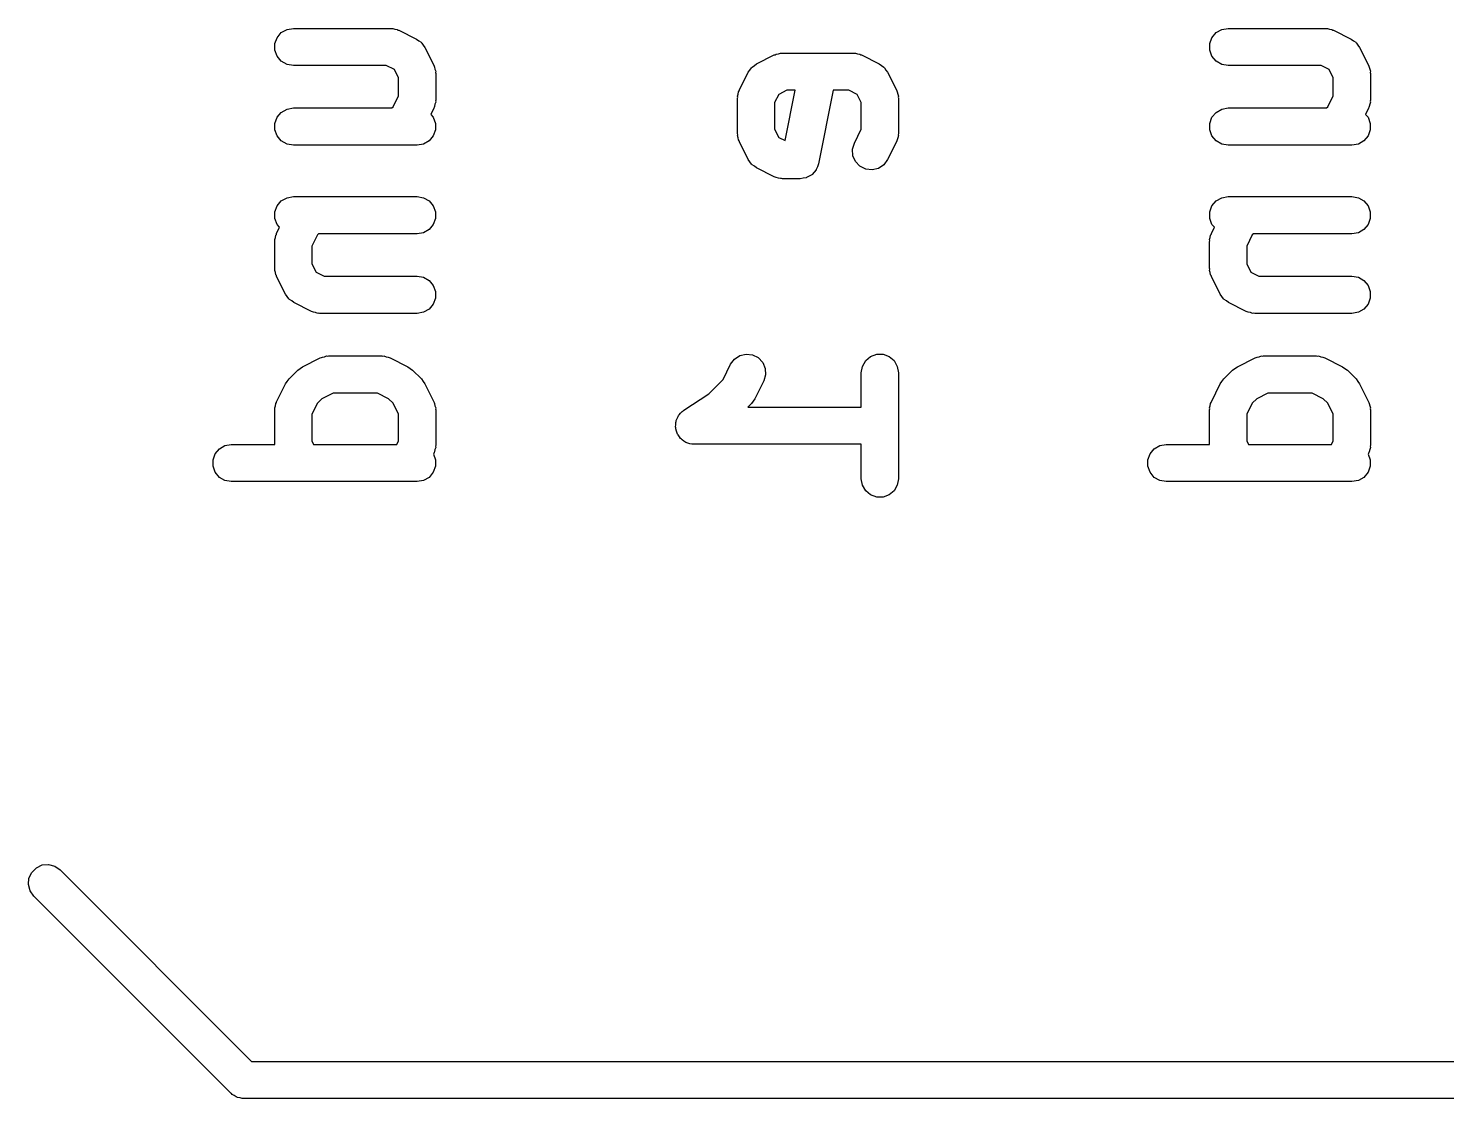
# Model space of a CAD drawing. Extents: x 91.3 to 189.8, y -113.5 to -60.4.
# Drawn here: x 137.61 to 145.24, y -112.92 to -107.16 of the extents above; entities that cross this region are included whole.
import ezdxf

# ---------------------------------------------------------------- set-up
doc = ezdxf.new("R2010")
doc.units = 0
doc.header["$MEASUREMENT"] = 0
doc.layers.add('BLACK', color=7, linetype='CONTINUOUS')

msp = doc.modelspace()

# ---------------------------------------------------------------- linework, layer by layer
at = {"layer": 'Black'}
for p, q in [((138.937, -107.245), (138.949, -107.213)), ((138.949, -107.213), (138.971, -107.186)), ((138.971, -107.186), (139.002, -107.169)), ((139.002, -107.169), (139.036, -107.163)), ((139.036, -107.163), (139.56, -107.163)), ((139.56, -107.163), (139.565, -107.164)), ((139.565, -107.164), (139.571, -107.164)), ((139.571, -107.164), (139.582, -107.167)), ((139.582, -107.167), (139.594, -107.169)), ((139.594, -107.169), (139.599, -107.172)), ((139.599, -107.172), (139.604, -107.173)), ((139.604, -107.173), (139.699, -107.221)), ((139.699, -107.221), (139.711, -107.23)), ((143.967, -107.245), (143.979, -107.213)), ((143.979, -107.213), (144.001, -107.186)), ((144.001, -107.186), (144.032, -107.169)), ((144.032, -107.169), (144.066, -107.163)), ((144.066, -107.163), (144.59, -107.163)), ((144.59, -107.163), (144.595, -107.164)), ((144.595, -107.164), (144.601, -107.164)), ((144.601, -107.164), (144.612, -107.167)), ((144.612, -107.167), (144.624, -107.169)), ((144.624, -107.169), (144.629, -107.172)), ((144.629, -107.172), (144.634, -107.173)), ((144.634, -107.173), (144.729, -107.221)), ((144.729, -107.221), (144.741, -107.23)), ((138.937, -107.28), (138.937, -107.245)), ((138.949, -107.313), (138.937, -107.28)), ((139.711, -107.23), (139.724, -107.238)), ((139.724, -107.238), (139.725, -107.24)), ((139.725, -107.24), (139.727, -107.242)), ((139.727, -107.242), (139.735, -107.254)), ((139.735, -107.254), (139.744, -107.266)), ((139.744, -107.266), (139.792, -107.361)), ((141.624, -107.306), (141.629, -107.305)), ((141.629, -107.305), (141.634, -107.302)), ((141.634, -107.302), (141.646, -107.3)), ((141.646, -107.3), (141.657, -107.296)), ((141.657, -107.296), (141.663, -107.297)), ((141.663, -107.297), (141.669, -107.296)), ((141.669, -107.296), (142.05, -107.296)), ((142.05, -107.296), (142.055, -107.297)), ((142.055, -107.297), (142.061, -107.296)), ((142.061, -107.296), (142.072, -107.3)), ((142.072, -107.3), (142.084, -107.302)), ((142.084, -107.302), (142.089, -107.305)), ((142.089, -107.305), (142.094, -107.306)), ((143.967, -107.28), (143.967, -107.245)), ((143.979, -107.313), (143.967, -107.28)), ((144.741, -107.23), (144.754, -107.238)), ((144.754, -107.238), (144.755, -107.24)), ((144.755, -107.24), (144.757, -107.242)), ((144.757, -107.242), (144.765, -107.254)), ((144.765, -107.254), (144.774, -107.266)), ((144.774, -107.266), (144.822, -107.361)), ((138.971, -107.339), (138.949, -107.313)), ((139.002, -107.357), (138.971, -107.339)), ((139.036, -107.363), (139.002, -107.357)), ((139.536, -107.363), (139.036, -107.363)), ((139.58, -107.385), (139.536, -107.363)), ((139.792, -107.361), (139.793, -107.367)), ((139.793, -107.367), (139.796, -107.372)), ((139.796, -107.372), (139.798, -107.383)), ((141.493, -107.387), (141.501, -107.375)), ((141.501, -107.375), (141.503, -107.373)), ((141.503, -107.373), (141.505, -107.371)), ((141.505, -107.371), (141.517, -107.363)), ((141.517, -107.363), (141.529, -107.354)), ((141.529, -107.354), (141.624, -107.306)), ((142.094, -107.306), (142.189, -107.354)), ((142.189, -107.354), (142.201, -107.363)), ((142.201, -107.363), (142.214, -107.371)), ((142.214, -107.371), (142.215, -107.373)), ((142.215, -107.373), (142.217, -107.375)), ((142.217, -107.375), (142.225, -107.387)), ((144.001, -107.339), (143.979, -107.313)), ((144.032, -107.357), (144.001, -107.339)), ((144.066, -107.363), (144.032, -107.357)), ((144.566, -107.363), (144.066, -107.363)), ((144.61, -107.385), (144.566, -107.363)), ((144.822, -107.361), (144.823, -107.367)), ((144.823, -107.367), (144.826, -107.372)), ((144.826, -107.372), (144.828, -107.383)), ((139.602, -107.429), (139.58, -107.385)), ((139.602, -107.525), (139.602, -107.429)), ((139.798, -107.383), (139.802, -107.394)), ((139.802, -107.394), (139.801, -107.4)), ((139.801, -107.4), (139.802, -107.406)), ((139.802, -107.406), (139.802, -107.549)), ((141.436, -107.494), (141.484, -107.399)), ((141.484, -107.399), (141.493, -107.387)), ((142.225, -107.387), (142.234, -107.399)), ((142.234, -107.399), (142.282, -107.494)), ((144.632, -107.429), (144.61, -107.385)), ((144.632, -107.525), (144.632, -107.429)), ((144.828, -107.383), (144.832, -107.394)), ((144.832, -107.394), (144.831, -107.4)), ((144.831, -107.4), (144.832, -107.406)), ((144.832, -107.406), (144.832, -107.549)), ((139.573, -107.585), (139.602, -107.525)), ((141.426, -107.527), (141.43, -107.516)), ((141.427, -107.533), (141.426, -107.527)), ((141.426, -107.539), (141.427, -107.533)), ((141.43, -107.516), (141.432, -107.504)), ((141.432, -107.504), (141.435, -107.499)), ((141.435, -107.499), (141.436, -107.494)), ((141.648, -107.518), (141.626, -107.562)), ((141.692, -107.496), (141.648, -107.518)), ((141.683, -107.767), (141.737, -107.496)), ((141.737, -107.496), (141.692, -107.496)), ((141.941, -107.496), (141.862, -107.892)), ((142.026, -107.496), (141.941, -107.496)), ((142.07, -107.518), (142.026, -107.496)), ((142.092, -107.562), (142.07, -107.518)), ((142.282, -107.494), (142.283, -107.499)), ((142.283, -107.499), (142.286, -107.504)), ((142.286, -107.504), (142.288, -107.516)), ((142.288, -107.516), (142.292, -107.527)), ((142.292, -107.527), (142.291, -107.533)), ((142.291, -107.533), (142.292, -107.539)), ((144.603, -107.585), (144.632, -107.525)), ((138.971, -107.615), (139.002, -107.597)), ((139.002, -107.597), (139.036, -107.591)), ((139.036, -107.591), (139.566, -107.591)), ((139.566, -107.591), (139.573, -107.585)), ((139.792, -107.593), (139.776, -107.626)), ((139.793, -107.588), (139.792, -107.593)), ((139.796, -107.583), (139.793, -107.588)), ((139.798, -107.571), (139.796, -107.583)), ((139.802, -107.56), (139.798, -107.571)), ((139.802, -107.549), (139.801, -107.554)), ((139.801, -107.554), (139.802, -107.56)), ((141.426, -107.729), (141.426, -107.539)), ((141.626, -107.562), (141.626, -107.705)), ((142.092, -107.705), (142.092, -107.562)), ((142.292, -107.539), (142.292, -107.729)), ((144.001, -107.615), (144.032, -107.597)), ((144.032, -107.597), (144.066, -107.591)), ((144.066, -107.591), (144.596, -107.591)), ((144.596, -107.591), (144.603, -107.585)), ((144.822, -107.593), (144.806, -107.626)), ((144.823, -107.588), (144.822, -107.593)), ((144.826, -107.583), (144.823, -107.588)), ((144.828, -107.571), (144.826, -107.583)), ((144.832, -107.56), (144.828, -107.571)), ((144.832, -107.549), (144.831, -107.554)), ((144.831, -107.554), (144.832, -107.56)), ((138.937, -107.674), (138.949, -107.641)), ((138.937, -107.709), (138.937, -107.674)), ((138.949, -107.641), (138.971, -107.615)), ((139.776, -107.626), (139.789, -107.641)), ((139.789, -107.641), (139.801, -107.674)), ((139.801, -107.674), (139.801, -107.709)), ((143.967, -107.674), (143.979, -107.641)), ((143.967, -107.709), (143.967, -107.674)), ((143.979, -107.641), (144.001, -107.615)), ((144.806, -107.626), (144.819, -107.641)), ((144.819, -107.641), (144.831, -107.674)), ((144.831, -107.674), (144.831, -107.709)), ((138.949, -107.741), (138.937, -107.709)), ((138.971, -107.768), (138.949, -107.741)), ((139.789, -107.741), (139.767, -107.768)), ((139.801, -107.709), (139.789, -107.741)), ((141.427, -107.735), (141.426, -107.729)), ((141.426, -107.74), (141.427, -107.735)), ((141.43, -107.752), (141.426, -107.74)), ((141.432, -107.763), (141.43, -107.752)), ((141.435, -107.768), (141.432, -107.763)), ((141.626, -107.705), (141.648, -107.75)), ((141.648, -107.75), (141.683, -107.767)), ((142.055, -107.78), (142.092, -107.705)), ((142.286, -107.763), (142.283, -107.768)), ((142.288, -107.752), (142.286, -107.763)), ((142.292, -107.74), (142.288, -107.752)), ((142.292, -107.729), (142.291, -107.735)), ((142.291, -107.735), (142.292, -107.74)), ((143.979, -107.741), (143.967, -107.709)), ((144.001, -107.768), (143.979, -107.741)), ((144.819, -107.741), (144.797, -107.768)), ((144.831, -107.709), (144.819, -107.741)), ((139.002, -107.785), (138.971, -107.768)), ((139.036, -107.791), (139.002, -107.785)), ((139.702, -107.791), (139.036, -107.791)), ((139.737, -107.785), (139.702, -107.791)), ((139.767, -107.768), (139.737, -107.785)), ((141.436, -107.774), (141.435, -107.768)), ((141.484, -107.869), (141.436, -107.774)), ((142.045, -107.813), (142.055, -107.78)), ((142.047, -107.848), (142.045, -107.813)), ((142.282, -107.774), (142.234, -107.869)), ((142.283, -107.768), (142.282, -107.774)), ((144.032, -107.785), (144.001, -107.768)), ((144.066, -107.791), (144.032, -107.785)), ((144.732, -107.791), (144.066, -107.791)), ((144.767, -107.785), (144.732, -107.791)), ((144.797, -107.768), (144.767, -107.785)), ((141.493, -107.881), (141.484, -107.869)), ((141.501, -107.893), (141.493, -107.881)), ((141.503, -107.895), (141.501, -107.893)), ((141.505, -107.897), (141.503, -107.895)), ((141.517, -107.905), (141.505, -107.897)), ((141.529, -107.914), (141.517, -107.905)), ((141.624, -107.961), (141.529, -107.914)), ((141.856, -107.907), (141.85, -107.922)), ((141.862, -107.892), (141.856, -107.907)), ((142.061, -107.879), (142.047, -107.848)), ((142.085, -107.905), (142.061, -107.879)), ((142.116, -107.92), (142.085, -107.905)), ((142.185, -107.916), (142.151, -107.924)), ((142.214, -107.897), (142.185, -107.916)), ((142.234, -107.869), (142.214, -107.897)), ((141.629, -107.963), (141.624, -107.961)), ((141.634, -107.966), (141.629, -107.963)), ((141.646, -107.968), (141.634, -107.966)), ((141.657, -107.971), (141.646, -107.968)), ((141.663, -107.971), (141.657, -107.971)), ((141.669, -107.972), (141.663, -107.971)), ((141.764, -107.972), (141.669, -107.972)), ((141.78, -107.969), (141.764, -107.972)), ((141.796, -107.967), (141.78, -107.969)), ((141.797, -107.966), (141.796, -107.967)), ((141.798, -107.966), (141.797, -107.966)), ((141.812, -107.958), (141.798, -107.966)), ((141.826, -107.95), (141.812, -107.958)), ((141.827, -107.949), (141.826, -107.95)), ((141.828, -107.949), (141.827, -107.949)), ((141.839, -107.936), (141.828, -107.949)), ((141.849, -107.924), (141.839, -107.936)), ((141.85, -107.923), (141.849, -107.924)), ((141.85, -107.922), (141.85, -107.923)), ((142.151, -107.924), (142.116, -107.92)), ((139.002, -108.074), (139.036, -108.068)), ((139.036, -108.068), (139.702, -108.068)), ((139.702, -108.068), (139.737, -108.074)), ((144.032, -108.074), (144.066, -108.068)), ((144.066, -108.068), (144.732, -108.068)), ((144.732, -108.068), (144.767, -108.074)), ((138.937, -108.15), (138.949, -108.118)), ((138.949, -108.118), (138.971, -108.091)), ((138.971, -108.091), (139.002, -108.074)), ((139.737, -108.074), (139.767, -108.091)), ((139.767, -108.091), (139.789, -108.118)), ((139.789, -108.118), (139.801, -108.15)), ((143.967, -108.15), (143.979, -108.118)), ((143.979, -108.118), (144.001, -108.091)), ((144.001, -108.091), (144.032, -108.074)), ((144.767, -108.074), (144.797, -108.091)), ((144.797, -108.091), (144.819, -108.118)), ((144.819, -108.118), (144.831, -108.15)), ((138.937, -108.185), (138.937, -108.15)), ((138.949, -108.218), (138.937, -108.185)), ((138.962, -108.233), (138.949, -108.218)), ((139.789, -108.218), (139.767, -108.244)), ((139.801, -108.185), (139.789, -108.218)), ((139.801, -108.15), (139.801, -108.185)), ((143.967, -108.185), (143.967, -108.15)), ((143.979, -108.218), (143.967, -108.185)), ((143.992, -108.233), (143.979, -108.218)), ((144.819, -108.218), (144.797, -108.244)), ((144.831, -108.185), (144.819, -108.218)), ((144.831, -108.15), (144.831, -108.185)), ((138.936, -108.299), (138.94, -108.288)), ((138.94, -108.288), (138.942, -108.276)), ((138.942, -108.276), (138.945, -108.271)), ((138.945, -108.271), (138.946, -108.266)), ((138.946, -108.266), (138.962, -108.233)), ((139.166, -108.274), (139.136, -108.334)), ((139.172, -108.268), (139.166, -108.274)), ((139.702, -108.268), (139.172, -108.268)), ((139.737, -108.262), (139.702, -108.268)), ((139.767, -108.244), (139.737, -108.262)), ((143.966, -108.299), (143.97, -108.288)), ((143.97, -108.288), (143.972, -108.276)), ((143.972, -108.276), (143.975, -108.271)), ((143.975, -108.271), (143.976, -108.266)), ((143.976, -108.266), (143.992, -108.233)), ((144.196, -108.274), (144.166, -108.334)), ((144.202, -108.268), (144.196, -108.274)), ((144.732, -108.268), (144.202, -108.268)), ((144.767, -108.262), (144.732, -108.268)), ((144.797, -108.244), (144.767, -108.262)), ((138.937, -108.305), (138.936, -108.299)), ((138.936, -108.31), (138.937, -108.305)), ((138.936, -108.453), (138.936, -108.31)), ((139.136, -108.334), (139.136, -108.43)), ((143.967, -108.305), (143.966, -108.299)), ((143.966, -108.31), (143.967, -108.305)), ((143.966, -108.453), (143.966, -108.31)), ((144.166, -108.334), (144.166, -108.43)), ((139.136, -108.43), (139.158, -108.474)), ((144.166, -108.43), (144.188, -108.474)), ((138.937, -108.459), (138.936, -108.453)), ((138.936, -108.465), (138.937, -108.459)), ((138.94, -108.476), (138.936, -108.465)), ((138.942, -108.488), (138.94, -108.476)), ((138.945, -108.493), (138.942, -108.488)), ((138.946, -108.498), (138.945, -108.493)), ((138.994, -108.593), (138.946, -108.498)), ((139.158, -108.474), (139.202, -108.496)), ((139.202, -108.496), (139.702, -108.496)), ((139.702, -108.496), (139.737, -108.502)), ((139.737, -108.502), (139.767, -108.52)), ((139.767, -108.52), (139.789, -108.546)), ((143.967, -108.459), (143.966, -108.453)), ((143.966, -108.465), (143.967, -108.459)), ((143.97, -108.476), (143.966, -108.465)), ((143.972, -108.488), (143.97, -108.476)), ((143.975, -108.493), (143.972, -108.488)), ((143.976, -108.498), (143.975, -108.493)), ((144.024, -108.593), (143.976, -108.498)), ((144.188, -108.474), (144.232, -108.496)), ((144.232, -108.496), (144.732, -108.496)), ((144.732, -108.496), (144.767, -108.502)), ((144.767, -108.502), (144.797, -108.52)), ((144.797, -108.52), (144.819, -108.546)), ((139.003, -108.605), (138.994, -108.593)), ((139.789, -108.546), (139.801, -108.579)), ((139.801, -108.579), (139.801, -108.614)), ((144.033, -108.605), (144.024, -108.593)), ((144.819, -108.546), (144.831, -108.579)), ((144.831, -108.579), (144.831, -108.614)), ((139.011, -108.617), (139.003, -108.605)), ((139.013, -108.619), (139.011, -108.617)), ((139.015, -108.621), (139.013, -108.619)), ((139.027, -108.629), (139.015, -108.621)), ((139.039, -108.638), (139.027, -108.629)), ((139.134, -108.686), (139.039, -108.638)), ((139.767, -108.673), (139.737, -108.69)), ((139.789, -108.646), (139.767, -108.673)), ((139.801, -108.614), (139.789, -108.646)), ((144.041, -108.617), (144.033, -108.605)), ((144.043, -108.619), (144.041, -108.617)), ((144.045, -108.621), (144.043, -108.619)), ((144.057, -108.629), (144.045, -108.621)), ((144.069, -108.638), (144.057, -108.629)), ((144.164, -108.686), (144.069, -108.638)), ((144.797, -108.673), (144.767, -108.69)), ((144.819, -108.646), (144.797, -108.673)), ((144.831, -108.614), (144.819, -108.646)), ((139.139, -108.687), (139.134, -108.686)), ((139.144, -108.69), (139.139, -108.687)), ((139.156, -108.692), (139.144, -108.69)), ((139.167, -108.696), (139.156, -108.692)), ((139.173, -108.695), (139.167, -108.696)), ((139.179, -108.696), (139.173, -108.695)), ((139.702, -108.696), (139.179, -108.696)), ((139.737, -108.69), (139.702, -108.696)), ((144.169, -108.687), (144.164, -108.686)), ((144.174, -108.69), (144.169, -108.687)), ((144.186, -108.692), (144.174, -108.69)), ((144.197, -108.696), (144.186, -108.692)), ((144.203, -108.695), (144.197, -108.696)), ((144.209, -108.696), (144.203, -108.695)), ((144.732, -108.696), (144.209, -108.696)), ((144.767, -108.69), (144.732, -108.696)), ((139.073, -108.992), (139.086, -108.983)), ((139.086, -108.983), (139.181, -108.935)), ((139.181, -108.935), (139.187, -108.934)), ((139.187, -108.934), (139.192, -108.931)), ((139.192, -108.931), (139.204, -108.929)), ((139.204, -108.929), (139.215, -108.925)), ((139.215, -108.925), (139.221, -108.926)), ((139.221, -108.926), (139.226, -108.925)), ((139.226, -108.925), (139.512, -108.925)), ((139.512, -108.925), (139.518, -108.926)), ((139.518, -108.926), (139.523, -108.925)), ((139.523, -108.925), (139.535, -108.929)), ((139.535, -108.929), (139.546, -108.931)), ((139.546, -108.931), (139.551, -108.934)), ((139.551, -108.934), (139.557, -108.935)), ((139.557, -108.935), (139.652, -108.983)), ((139.652, -108.983), (139.665, -108.992)), ((141.348, -109.051), (141.389, -108.97)), ((141.389, -108.97), (141.409, -108.942)), ((141.409, -108.942), (141.438, -108.923)), ((141.438, -108.923), (141.472, -108.915)), ((141.472, -108.915), (141.507, -108.919)), ((141.507, -108.919), (141.538, -108.934)), ((141.538, -108.934), (141.562, -108.96)), ((141.562, -108.96), (141.575, -108.992)), ((142.092, -109.015), (142.098, -108.981)), ((142.098, -108.981), (142.116, -108.95)), ((142.116, -108.95), (142.142, -108.928)), ((142.142, -108.928), (142.175, -108.916)), ((142.175, -108.916), (142.21, -108.916)), ((142.21, -108.916), (142.242, -108.928)), ((142.242, -108.928), (142.269, -108.95)), ((142.269, -108.95), (142.286, -108.981)), ((142.286, -108.981), (142.292, -109.015)), ((144.103, -108.992), (144.116, -108.983)), ((144.116, -108.983), (144.211, -108.935)), ((144.211, -108.935), (144.217, -108.934)), ((144.217, -108.934), (144.222, -108.931)), ((144.222, -108.931), (144.234, -108.929)), ((144.234, -108.929), (144.245, -108.925)), ((144.245, -108.925), (144.251, -108.926)), ((144.251, -108.926), (144.256, -108.925)), ((144.256, -108.925), (144.542, -108.925)), ((144.542, -108.925), (144.548, -108.926)), ((144.548, -108.926), (144.553, -108.925)), ((144.553, -108.925), (144.565, -108.929)), ((144.565, -108.929), (144.576, -108.931)), ((144.576, -108.931), (144.581, -108.934)), ((144.581, -108.934), (144.587, -108.935)), ((144.587, -108.935), (144.682, -108.983)), ((144.682, -108.983), (144.695, -108.992)), ((139.003, -109.062), (139.013, -109.049)), ((139.013, -109.049), (139.06, -109.002)), ((139.06, -109.002), (139.073, -108.992)), ((139.665, -108.992), (139.678, -109.002)), ((139.678, -109.002), (139.725, -109.049)), ((139.725, -109.049), (139.735, -109.062)), ((141.272, -109.128), (141.348, -109.051)), ((141.568, -109.059), (141.52, -109.155)), ((141.577, -109.026), (141.568, -109.059)), ((141.575, -108.992), (141.577, -109.026)), ((142.092, -109.2), (142.092, -109.015)), ((142.292, -109.015), (142.292, -109.586)), ((144.033, -109.062), (144.043, -109.049)), ((144.043, -109.049), (144.09, -109.002)), ((144.09, -109.002), (144.103, -108.992)), ((144.695, -108.992), (144.708, -109.002)), ((144.708, -109.002), (144.755, -109.049)), ((144.755, -109.049), (144.765, -109.062)), ((138.946, -109.171), (138.994, -109.075)), ((138.994, -109.075), (139.003, -109.062)), ((139.25, -109.125), (139.19, -109.155)), ((139.488, -109.125), (139.25, -109.125)), ((139.548, -109.155), (139.488, -109.125)), ((139.735, -109.062), (139.744, -109.075)), ((139.744, -109.075), (139.792, -109.171)), ((141.137, -109.217), (141.272, -109.128)), ((143.976, -109.171), (144.024, -109.075)), ((144.024, -109.075), (144.033, -109.062)), ((144.28, -109.125), (144.22, -109.155)), ((144.518, -109.125), (144.28, -109.125)), ((144.578, -109.155), (144.518, -109.125)), ((144.765, -109.062), (144.774, -109.075)), ((144.774, -109.075), (144.822, -109.171)), ((138.936, -109.204), (138.94, -109.193)), ((138.937, -109.21), (138.936, -109.204)), ((138.936, -109.215), (138.937, -109.21)), ((138.94, -109.193), (138.942, -109.181)), ((138.942, -109.181), (138.945, -109.176)), ((138.945, -109.176), (138.946, -109.171)), ((139.166, -109.179), (139.136, -109.239)), ((139.19, -109.155), (139.166, -109.179)), ((139.573, -109.179), (139.548, -109.155)), ((139.602, -109.239), (139.573, -109.179)), ((139.792, -109.171), (139.793, -109.176)), ((139.793, -109.176), (139.796, -109.181)), ((139.796, -109.181), (139.798, -109.193)), ((139.798, -109.193), (139.802, -109.204)), ((139.802, -109.204), (139.801, -109.21)), ((139.801, -109.21), (139.802, -109.215)), ((141.501, -109.181), (141.481, -109.2)), ((141.481, -109.2), (142.092, -109.2)), ((141.51, -109.168), (141.501, -109.181)), ((141.52, -109.155), (141.51, -109.168)), ((143.966, -109.204), (143.97, -109.193)), ((143.967, -109.21), (143.966, -109.204)), ((143.966, -109.215), (143.967, -109.21)), ((143.97, -109.193), (143.972, -109.181)), ((143.972, -109.181), (143.975, -109.176)), ((143.975, -109.176), (143.976, -109.171)), ((144.196, -109.179), (144.166, -109.239)), ((144.22, -109.155), (144.196, -109.179)), ((144.603, -109.179), (144.578, -109.155)), ((144.632, -109.239), (144.603, -109.179)), ((144.822, -109.171), (144.823, -109.176)), ((144.823, -109.176), (144.826, -109.181)), ((144.826, -109.181), (144.828, -109.193)), ((144.828, -109.193), (144.832, -109.204)), ((144.832, -109.204), (144.831, -109.21)), ((144.831, -109.21), (144.832, -109.215)), ((138.936, -109.401), (138.936, -109.215)), ((139.136, -109.239), (139.136, -109.382)), ((139.602, -109.382), (139.602, -109.239)), ((139.802, -109.215), (139.802, -109.406)), ((141.094, -109.283), (141.096, -109.278)), ((141.094, -109.295), (141.094, -109.283)), ((141.096, -109.272), (141.102, -109.262)), ((141.096, -109.278), (141.096, -109.272)), ((141.102, -109.262), (141.106, -109.25)), ((141.106, -109.25), (141.109, -109.246)), ((141.109, -109.246), (141.112, -109.241)), ((141.112, -109.241), (141.12, -109.233)), ((141.12, -109.233), (141.128, -109.224)), ((141.128, -109.224), (141.133, -109.221)), ((141.133, -109.221), (141.137, -109.217)), ((143.966, -109.401), (143.966, -109.215)), ((144.166, -109.239), (144.166, -109.382)), ((144.632, -109.382), (144.632, -109.239)), ((144.832, -109.215), (144.832, -109.406)), ((141.093, -109.307), (141.094, -109.295)), ((141.094, -109.312), (141.093, -109.307)), ((141.094, -109.318), (141.094, -109.312)), ((141.098, -109.329), (141.094, -109.318)), ((141.101, -109.341), (141.098, -109.329)), ((141.104, -109.345), (141.101, -109.341)), ((141.106, -109.35), (141.104, -109.345)), ((141.113, -109.36), (141.106, -109.35)), ((141.12, -109.37), (141.113, -109.36)), ((138.616, -109.451), (138.638, -109.424)), ((138.638, -109.424), (138.668, -109.407)), ((138.668, -109.407), (138.702, -109.401)), ((138.702, -109.401), (138.936, -109.401)), ((139.136, -109.382), (139.145, -109.401)), ((139.145, -109.401), (139.593, -109.401)), ((139.593, -109.401), (139.602, -109.382)), ((139.796, -109.44), (139.793, -109.445)), ((139.798, -109.428), (139.796, -109.44)), ((139.802, -109.417), (139.798, -109.428)), ((139.802, -109.406), (139.801, -109.411)), ((139.801, -109.411), (139.802, -109.417)), ((141.125, -109.373), (141.12, -109.37)), ((141.128, -109.377), (141.125, -109.373)), ((141.138, -109.383), (141.128, -109.377)), ((141.148, -109.39), (141.138, -109.383)), ((141.153, -109.392), (141.148, -109.39)), ((141.158, -109.394), (141.153, -109.392)), ((141.17, -109.397), (141.158, -109.394)), ((141.181, -109.4), (141.17, -109.397)), ((141.187, -109.4), (141.181, -109.4)), ((141.192, -109.4), (141.187, -109.4)), ((142.092, -109.4), (141.192, -109.4)), ((142.092, -109.586), (142.092, -109.4)), ((143.646, -109.451), (143.668, -109.424)), ((143.668, -109.424), (143.698, -109.407)), ((143.698, -109.407), (143.732, -109.401)), ((143.732, -109.401), (143.966, -109.401)), ((144.166, -109.382), (144.175, -109.401)), ((144.175, -109.401), (144.623, -109.401)), ((144.623, -109.401), (144.632, -109.382)), ((144.826, -109.44), (144.823, -109.445)), ((144.828, -109.428), (144.826, -109.44)), ((144.832, -109.417), (144.828, -109.428)), ((144.832, -109.406), (144.831, -109.411)), ((144.831, -109.411), (144.832, -109.417)), ((138.604, -109.484), (138.616, -109.451)), ((138.604, -109.518), (138.604, -109.484)), ((138.616, -109.551), (138.604, -109.518)), ((139.801, -109.518), (139.789, -109.551)), ((139.792, -109.45), (139.79, -109.454)), ((139.79, -109.454), (139.801, -109.484)), ((139.793, -109.445), (139.792, -109.45)), ((139.801, -109.484), (139.801, -109.518)), ((143.634, -109.484), (143.646, -109.451)), ((143.634, -109.518), (143.634, -109.484)), ((143.646, -109.551), (143.634, -109.518)), ((144.831, -109.518), (144.819, -109.551)), ((144.822, -109.45), (144.82, -109.454)), ((144.82, -109.454), (144.831, -109.484)), ((144.823, -109.445), (144.822, -109.45)), ((144.831, -109.484), (144.831, -109.518)), ((138.638, -109.578), (138.616, -109.551)), ((138.668, -109.595), (138.638, -109.578)), ((138.702, -109.601), (138.668, -109.595)), ((139.737, -109.595), (139.702, -109.601)), ((139.767, -109.578), (139.737, -109.595)), ((139.789, -109.551), (139.767, -109.578)), ((142.098, -109.62), (142.092, -109.586)), ((142.292, -109.586), (142.286, -109.62)), ((143.668, -109.578), (143.646, -109.551)), ((143.698, -109.595), (143.668, -109.578)), ((143.732, -109.601), (143.698, -109.595)), ((144.767, -109.595), (144.732, -109.601)), ((144.797, -109.578), (144.767, -109.595)), ((144.819, -109.551), (144.797, -109.578)), ((139.702, -109.601), (138.702, -109.601)), ((142.116, -109.65), (142.098, -109.62)), ((142.142, -109.673), (142.116, -109.65)), ((142.269, -109.65), (142.242, -109.673)), ((142.286, -109.62), (142.269, -109.65)), ((144.732, -109.601), (143.732, -109.601)), ((142.175, -109.685), (142.142, -109.673)), ((142.21, -109.685), (142.175, -109.685)), ((142.242, -109.673), (142.21, -109.685)), ((137.613, -111.734), (137.628, -111.703)), ((137.628, -111.703), (137.653, -111.678)), ((137.653, -111.678), (137.684, -111.663)), ((137.684, -111.663), (137.719, -111.66)), ((137.719, -111.66), (137.752, -111.669)), ((137.752, -111.669), (137.781, -111.689)), ((137.781, -111.689), (138.811, -112.72)), ((137.61, -111.769), (137.613, -111.734)), ((137.619, -111.802), (137.61, -111.769)), ((137.639, -111.831), (137.619, -111.802)), ((138.699, -112.891), (137.639, -111.831)), ((138.811, -112.72), (148.62, -112.72)), ((138.703, -112.893), (138.699, -112.891)), ((138.706, -112.897), (138.703, -112.893)), ((138.717, -112.903), (138.706, -112.897)), ((138.728, -112.911), (138.717, -112.903)), ((138.732, -112.912), (138.728, -112.911)), ((138.736, -112.914), (138.732, -112.912)), ((138.749, -112.916), (138.736, -112.914)), ((138.761, -112.92), (138.749, -112.916)), ((138.766, -112.919), (138.761, -112.92)), ((138.77, -112.92), (138.766, -112.919)), ((148.62, -112.92), (138.77, -112.92))]:
    msp.add_line(p, q, dxfattribs=at)

doc.saveas('drawing.dxf')
